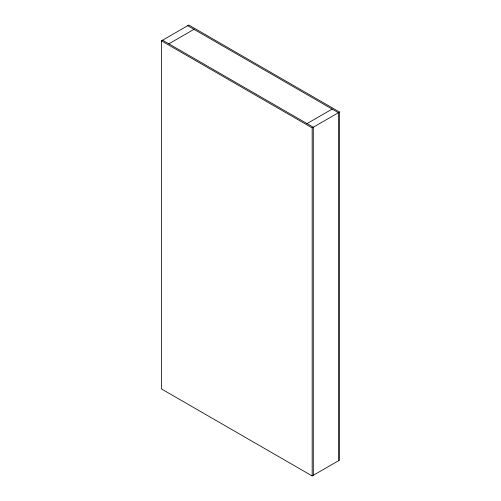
<?xml version="1.0" encoding="UTF-8"?>
<svg xmlns="http://www.w3.org/2000/svg" width="501" height="501" viewBox="0 0 501 501"><rect width="100%" height="100%" fill="white"/><g stroke="black" fill="none" stroke-linecap="round" stroke-linejoin="round"><path stroke-width="0.75" d="M161.447 40.857L188.833 25.05L339.553 112.067L339.553 460.143L312.167 475.95L161.447 388.933L161.447 40.857L312.167 127.874L339.553 112.067M168.862 43.831L193.981 29.327M307.019 123.597L332.138 109.093M187.7 25.701L338.419 112.719L338.419 460.795M162.581 40.205L313.3 127.223L313.3 475.299M312.167 127.874L312.167 475.95"/></g></svg>
